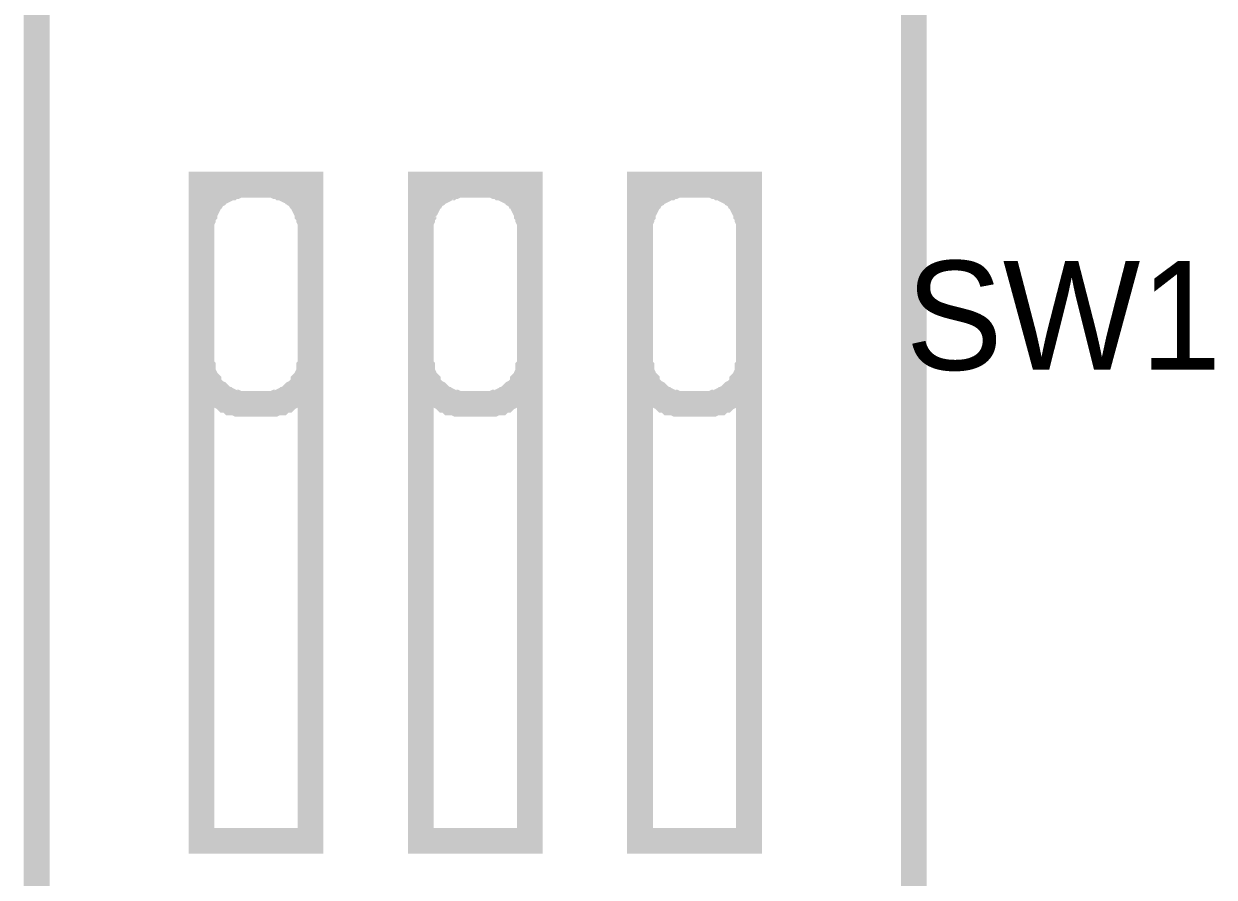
# Model space of a CAD drawing. Header units: millimetres. Extents: x 0 to 15.5, y 0 to 11.1.
# Drawn here: x 4.094 to 4.638, y 2.384 to 2.774 of the extents above; entities that cross this region are included whole.
import ezdxf

# ---------------------------------------------------------------- set-up
doc = ezdxf.new("R2010")
doc.units = ezdxf.units.MM
doc.header["$MEASUREMENT"] = 0
doc.layers.add('Sheet', color=255, linetype='Continuous')

msp = doc.modelspace()

# ---------------------------------------------------------------- linework, layer by layer
at = {"layer": 'Sheet', "const_width": 0.0118}
for points in [[(4.10009, 2.80049), (4.50052, 2.80049), (4.50052, 2.30069), (4.10009, 2.30069), (4.10009, 2.80049)], [(4.17532, 2.7004), (4.17532, 2.40077), (4.22507, 2.40077), (4.22507, 2.7004), (4.17532, 2.7004), (4.17532, 2.7004)], [(4.17532, 2.7004), (4.22507, 2.7004), (4.22507, 2.40077), (4.17532, 2.40077), (4.17532, 2.7004)], [(4.27543, 2.7004), (4.27543, 2.40077), (4.32518, 2.40077), (4.32518, 2.7004), (4.27543, 2.7004), (4.27543, 2.7004)], [(4.27543, 2.7004), (4.32518, 2.7004), (4.32518, 2.40077), (4.27543, 2.40077), (4.27543, 2.7004)], [(4.37554, 2.7004), (4.37554, 2.40077), (4.42528, 2.40077), (4.42528, 2.7004), (4.37554, 2.7004), (4.37554, 2.7004)], [(4.37554, 2.7004), (4.42528, 2.7004), (4.42528, 2.40077), (4.37554, 2.40077), (4.37554, 2.7004)]]:
    msp.add_lwpolyline(points, close=True, dxfattribs=at)
for points in [[(4.17532, 2.68051), (4.17532, 2.68175), (4.17532, 2.68238), (4.17532, 2.68362), (4.17595, 2.68486), (4.17595, 2.68548), (4.17595, 2.68673), (4.17657, 2.68735), (4.17657, 2.68859), (4.17719, 2.68921), (4.17781, 2.68984), (4.17843, 2.69108), (4.17843, 2.6917), (4.17906, 2.69232), (4.17968, 2.69294), (4.1803, 2.69419), (4.18092, 2.69481), (4.18154, 2.69543), (4.18279, 2.69605), (4.18341, 2.69667), (4.18403, 2.6973), (4.18465, 2.6973), (4.1859, 2.69792), (4.18652, 2.69854), (4.18714, 2.69916), (4.18838, 2.69916), (4.189, 2.69978), (4.19025, 2.69978), (4.19087, 2.69978), (4.19211, 2.7004), (4.19336, 2.7004), (4.19398, 2.7004), (4.19522, 2.7004)], [(4.17532, 2.68051), (4.17532, 2.68175), (4.17532, 2.68238), (4.17532, 2.68362), (4.17595, 2.68486), (4.17595, 2.68548), (4.17595, 2.68673), (4.17657, 2.68735), (4.17657, 2.68859), (4.17719, 2.68921), (4.17781, 2.68984), (4.17843, 2.69108), (4.17843, 2.6917), (4.17906, 2.69232), (4.17968, 2.69294), (4.1803, 2.69419), (4.18092, 2.69481), (4.18154, 2.69543), (4.18279, 2.69605), (4.18341, 2.69667), (4.18403, 2.6973), (4.18465, 2.6973), (4.1859, 2.69792), (4.18652, 2.69854), (4.18714, 2.69916), (4.18838, 2.69916), (4.189, 2.69978), (4.19025, 2.69978), (4.19087, 2.69978), (4.19211, 2.7004), (4.19336, 2.7004), (4.19398, 2.7004), (4.19522, 2.7004)], [(4.19522, 2.7004), (4.20517, 2.7004)], [(4.19522, 2.7004), (4.20517, 2.7004)], [(4.20517, 2.7004), (4.20641, 2.7004), (4.20704, 2.7004), (4.20828, 2.7004), (4.20952, 2.69978), (4.21015, 2.69978), (4.21139, 2.69978), (4.21201, 2.69916), (4.21325, 2.69916), (4.21388, 2.69854), (4.2145, 2.69792), (4.21574, 2.6973), (4.21636, 2.6973), (4.21698, 2.69667), (4.21761, 2.69605), (4.21885, 2.69543), (4.21947, 2.69481), (4.22009, 2.69419), (4.22072, 2.69294), (4.22134, 2.69232), (4.22196, 2.6917), (4.22196, 2.69108), (4.22258, 2.68984), (4.2232, 2.68921), (4.22382, 2.68859), (4.22382, 2.68735), (4.22445, 2.68673), (4.22445, 2.68548), (4.22445, 2.68486), (4.22507, 2.68362), (4.22507, 2.68238), (4.22507, 2.68175), (4.22507, 2.68051)], [(4.20517, 2.7004), (4.20641, 2.7004), (4.20704, 2.7004), (4.20828, 2.7004), (4.20952, 2.69978), (4.21015, 2.69978), (4.21139, 2.69978), (4.21201, 2.69916), (4.21325, 2.69916), (4.21388, 2.69854), (4.2145, 2.69792), (4.21574, 2.6973), (4.21636, 2.6973), (4.21698, 2.69667), (4.21761, 2.69605), (4.21885, 2.69543), (4.21947, 2.69481), (4.22009, 2.69419), (4.22072, 2.69294), (4.22134, 2.69232), (4.22196, 2.6917), (4.22196, 2.69108), (4.22258, 2.68984), (4.2232, 2.68921), (4.22382, 2.68859), (4.22382, 2.68735), (4.22445, 2.68673), (4.22445, 2.68548), (4.22445, 2.68486), (4.22507, 2.68362), (4.22507, 2.68238), (4.22507, 2.68175), (4.22507, 2.68051)], [(4.27543, 2.68051), (4.27543, 2.68175), (4.27543, 2.68238), (4.27543, 2.68362), (4.27606, 2.68486), (4.27606, 2.68548), (4.27606, 2.68673), (4.27668, 2.68735), (4.27668, 2.68859), (4.2773, 2.68921), (4.27792, 2.68984), (4.27854, 2.69108), (4.27854, 2.6917), (4.27916, 2.69232), (4.27979, 2.69294), (4.28041, 2.69419), (4.28103, 2.69481), (4.28165, 2.69543), (4.28289, 2.69605), (4.28352, 2.69667), (4.28414, 2.6973), (4.28476, 2.6973), (4.286, 2.69792), (4.28663, 2.69854), (4.28725, 2.69916), (4.28849, 2.69916), (4.28911, 2.69978), (4.29036, 2.69978), (4.29098, 2.69978), (4.29222, 2.7004), (4.29347, 2.7004), (4.29409, 2.7004), (4.29533, 2.7004)], [(4.27543, 2.68051), (4.27543, 2.68175), (4.27543, 2.68238), (4.27543, 2.68362), (4.27606, 2.68486), (4.27606, 2.68548), (4.27606, 2.68673), (4.27668, 2.68735), (4.27668, 2.68859), (4.2773, 2.68921), (4.27792, 2.68984), (4.27854, 2.69108), (4.27854, 2.6917), (4.27916, 2.69232), (4.27979, 2.69294), (4.28041, 2.69419), (4.28103, 2.69481), (4.28165, 2.69543), (4.28289, 2.69605), (4.28352, 2.69667), (4.28414, 2.6973), (4.28476, 2.6973), (4.286, 2.69792), (4.28663, 2.69854), (4.28725, 2.69916), (4.28849, 2.69916), (4.28911, 2.69978), (4.29036, 2.69978), (4.29098, 2.69978), (4.29222, 2.7004), (4.29347, 2.7004), (4.29409, 2.7004), (4.29533, 2.7004)], [(4.29533, 2.7004), (4.30528, 2.7004)], [(4.29533, 2.7004), (4.30528, 2.7004)], [(4.30528, 2.7004), (4.30652, 2.7004), (4.30714, 2.7004), (4.30839, 2.7004), (4.30963, 2.69978), (4.31025, 2.69978), (4.3115, 2.69978), (4.31212, 2.69916), (4.31336, 2.69916), (4.31398, 2.69854), (4.31461, 2.69792), (4.31585, 2.6973), (4.31647, 2.6973), (4.31709, 2.69667), (4.31772, 2.69605), (4.31896, 2.69543), (4.31958, 2.69481), (4.3202, 2.69419), (4.32082, 2.69294), (4.32145, 2.69232), (4.32207, 2.6917), (4.32207, 2.69108), (4.32269, 2.68984), (4.32331, 2.68921), (4.32393, 2.68859), (4.32393, 2.68735), (4.32455, 2.68673), (4.32455, 2.68548), (4.32455, 2.68486), (4.32518, 2.68362), (4.32518, 2.68238), (4.32518, 2.68175), (4.32518, 2.68051)], [(4.30528, 2.7004), (4.30652, 2.7004), (4.30714, 2.7004), (4.30839, 2.7004), (4.30963, 2.69978), (4.31025, 2.69978), (4.3115, 2.69978), (4.31212, 2.69916), (4.31336, 2.69916), (4.31398, 2.69854), (4.31461, 2.69792), (4.31585, 2.6973), (4.31647, 2.6973), (4.31709, 2.69667), (4.31772, 2.69605), (4.31896, 2.69543), (4.31958, 2.69481), (4.3202, 2.69419), (4.32082, 2.69294), (4.32145, 2.69232), (4.32207, 2.6917), (4.32207, 2.69108), (4.32269, 2.68984), (4.32331, 2.68921), (4.32393, 2.68859), (4.32393, 2.68735), (4.32455, 2.68673), (4.32455, 2.68548), (4.32455, 2.68486), (4.32518, 2.68362), (4.32518, 2.68238), (4.32518, 2.68175), (4.32518, 2.68051)], [(4.37554, 2.68051), (4.37554, 2.68175), (4.37554, 2.68238), (4.37554, 2.68362), (4.37616, 2.68486), (4.37616, 2.68548), (4.37616, 2.68673), (4.37679, 2.68735), (4.37679, 2.68859), (4.37741, 2.68921), (4.37803, 2.68984), (4.37865, 2.69108), (4.37865, 2.6917), (4.37927, 2.69232), (4.37989, 2.69294), (4.38052, 2.69419), (4.38114, 2.69481), (4.38176, 2.69543), (4.383, 2.69605), (4.38362, 2.69667), (4.38425, 2.6973), (4.38487, 2.6973), (4.38611, 2.69792), (4.38673, 2.69854), (4.38736, 2.69916), (4.3886, 2.69916), (4.38922, 2.69978), (4.39046, 2.69978), (4.39109, 2.69978), (4.39233, 2.7004), (4.39357, 2.7004), (4.3942, 2.7004), (4.39544, 2.7004)], [(4.37554, 2.68051), (4.37554, 2.68175), (4.37554, 2.68238), (4.37554, 2.68362), (4.37616, 2.68486), (4.37616, 2.68548), (4.37616, 2.68673), (4.37679, 2.68735), (4.37679, 2.68859), (4.37741, 2.68921), (4.37803, 2.68984), (4.37865, 2.69108), (4.37865, 2.6917), (4.37927, 2.69232), (4.37989, 2.69294), (4.38052, 2.69419), (4.38114, 2.69481), (4.38176, 2.69543), (4.383, 2.69605), (4.38362, 2.69667), (4.38425, 2.6973), (4.38487, 2.6973), (4.38611, 2.69792), (4.38673, 2.69854), (4.38736, 2.69916), (4.3886, 2.69916), (4.38922, 2.69978), (4.39046, 2.69978), (4.39109, 2.69978), (4.39233, 2.7004), (4.39357, 2.7004), (4.3942, 2.7004), (4.39544, 2.7004)], [(4.39544, 2.7004), (4.40539, 2.7004)], [(4.39544, 2.7004), (4.40539, 2.7004)], [(4.40539, 2.7004), (4.40663, 2.7004), (4.40725, 2.7004), (4.4085, 2.7004), (4.40974, 2.69978), (4.41036, 2.69978), (4.41161, 2.69978), (4.41223, 2.69916), (4.41347, 2.69916), (4.41409, 2.69854), (4.41471, 2.69792), (4.41596, 2.6973), (4.41658, 2.6973), (4.4172, 2.69667), (4.41782, 2.69605), (4.41907, 2.69543), (4.41969, 2.69481), (4.42031, 2.69419), (4.42093, 2.69294), (4.42155, 2.69232), (4.42218, 2.6917), (4.42218, 2.69108), (4.4228, 2.68984), (4.42342, 2.68921), (4.42404, 2.68859), (4.42404, 2.68735), (4.42466, 2.68673), (4.42466, 2.68548), (4.42466, 2.68486), (4.42528, 2.68362), (4.42528, 2.68238), (4.42528, 2.68175), (4.42528, 2.68051)], [(4.40539, 2.7004), (4.40663, 2.7004), (4.40725, 2.7004), (4.4085, 2.7004), (4.40974, 2.69978), (4.41036, 2.69978), (4.41161, 2.69978), (4.41223, 2.69916), (4.41347, 2.69916), (4.41409, 2.69854), (4.41471, 2.69792), (4.41596, 2.6973), (4.41658, 2.6973), (4.4172, 2.69667), (4.41782, 2.69605), (4.41907, 2.69543), (4.41969, 2.69481), (4.42031, 2.69419), (4.42093, 2.69294), (4.42155, 2.69232), (4.42218, 2.6917), (4.42218, 2.69108), (4.4228, 2.68984), (4.42342, 2.68921), (4.42404, 2.68859), (4.42404, 2.68735), (4.42466, 2.68673), (4.42466, 2.68548), (4.42466, 2.68486), (4.42528, 2.68362), (4.42528, 2.68238), (4.42528, 2.68175), (4.42528, 2.68051)], [(4.17532, 2.62021), (4.17532, 2.68051)], [(4.17532, 2.62021), (4.17532, 2.68051)], [(4.22507, 2.68051), (4.22507, 2.68051), (4.22507, 2.68051), (4.22507, 2.68051), (4.22507, 2.68051), (4.22507, 2.68051), (4.22507, 2.68051), (4.22507, 2.68051), (4.22507, 2.68051), (4.22507, 2.68051), (4.22507, 2.68051), (4.22507, 2.68051), (4.22507, 2.68051), (4.22507, 2.68051), (4.22507, 2.68051), (4.22507, 2.68051), (4.22507, 2.68051), (4.22507, 2.68051), (4.22507, 2.68051), (4.22507, 2.68051), (4.22507, 2.68051), (4.22507, 2.68051), (4.22507, 2.68051), (4.22507, 2.68051), (4.22507, 2.68051), (4.22507, 2.68051), (4.22507, 2.68051), (4.22507, 2.68051), (4.22507, 2.68051), (4.22507, 2.68051), (4.22507, 2.68051), (4.22507, 2.68051), (4.22507, 2.68051)], [(4.22507, 2.68051), (4.22507, 2.62021)], [(4.22507, 2.68051), (4.22507, 2.68051), (4.22507, 2.68051), (4.22507, 2.68051), (4.22507, 2.68051), (4.22507, 2.68051), (4.22507, 2.68051), (4.22507, 2.68051), (4.22507, 2.68051), (4.22507, 2.68051), (4.22507, 2.68051), (4.22507, 2.68051), (4.22507, 2.68051), (4.22507, 2.68051), (4.22507, 2.68051), (4.22507, 2.68051), (4.22507, 2.68051), (4.22507, 2.68051), (4.22507, 2.68051), (4.22507, 2.68051), (4.22507, 2.68051), (4.22507, 2.68051), (4.22507, 2.68051), (4.22507, 2.68051), (4.22507, 2.68051), (4.22507, 2.68051), (4.22507, 2.68051), (4.22507, 2.68051), (4.22507, 2.68051), (4.22507, 2.68051), (4.22507, 2.68051), (4.22507, 2.68051), (4.22507, 2.68051)], [(4.22507, 2.68051), (4.22507, 2.62021)], [(4.27543, 2.62021), (4.27543, 2.68051)], [(4.27543, 2.62021), (4.27543, 2.68051)], [(4.32518, 2.68051), (4.32518, 2.68051), (4.32518, 2.68051), (4.32518, 2.68051), (4.32518, 2.68051), (4.32518, 2.68051), (4.32518, 2.68051), (4.32518, 2.68051), (4.32518, 2.68051), (4.32518, 2.68051), (4.32518, 2.68051), (4.32518, 2.68051), (4.32518, 2.68051), (4.32518, 2.68051), (4.32518, 2.68051), (4.32518, 2.68051), (4.32518, 2.68051), (4.32518, 2.68051), (4.32518, 2.68051), (4.32518, 2.68051), (4.32518, 2.68051), (4.32518, 2.68051), (4.32518, 2.68051), (4.32518, 2.68051), (4.32518, 2.68051), (4.32518, 2.68051), (4.32518, 2.68051), (4.32518, 2.68051), (4.32518, 2.68051), (4.32518, 2.68051), (4.32518, 2.68051), (4.32518, 2.68051), (4.32518, 2.68051)], [(4.32518, 2.68051), (4.32518, 2.62021)], [(4.32518, 2.68051), (4.32518, 2.68051), (4.32518, 2.68051), (4.32518, 2.68051), (4.32518, 2.68051), (4.32518, 2.68051), (4.32518, 2.68051), (4.32518, 2.68051), (4.32518, 2.68051), (4.32518, 2.68051), (4.32518, 2.68051), (4.32518, 2.68051), (4.32518, 2.68051), (4.32518, 2.68051), (4.32518, 2.68051), (4.32518, 2.68051), (4.32518, 2.68051), (4.32518, 2.68051), (4.32518, 2.68051), (4.32518, 2.68051), (4.32518, 2.68051), (4.32518, 2.68051), (4.32518, 2.68051), (4.32518, 2.68051), (4.32518, 2.68051), (4.32518, 2.68051), (4.32518, 2.68051), (4.32518, 2.68051), (4.32518, 2.68051), (4.32518, 2.68051), (4.32518, 2.68051), (4.32518, 2.68051), (4.32518, 2.68051)], [(4.32518, 2.68051), (4.32518, 2.62021)], [(4.37554, 2.62021), (4.37554, 2.68051)], [(4.37554, 2.62021), (4.37554, 2.68051)], [(4.42528, 2.68051), (4.42528, 2.68051), (4.42528, 2.68051), (4.42528, 2.68051), (4.42528, 2.68051), (4.42528, 2.68051), (4.42528, 2.68051), (4.42528, 2.68051), (4.42528, 2.68051), (4.42528, 2.68051), (4.42528, 2.68051), (4.42528, 2.68051), (4.42528, 2.68051), (4.42528, 2.68051), (4.42528, 2.68051), (4.42528, 2.68051), (4.42528, 2.68051), (4.42528, 2.68051), (4.42528, 2.68051), (4.42528, 2.68051), (4.42528, 2.68051), (4.42528, 2.68051), (4.42528, 2.68051), (4.42528, 2.68051), (4.42528, 2.68051), (4.42528, 2.68051), (4.42528, 2.68051), (4.42528, 2.68051), (4.42528, 2.68051), (4.42528, 2.68051), (4.42528, 2.68051), (4.42528, 2.68051), (4.42528, 2.68051)], [(4.42528, 2.68051), (4.42528, 2.62021)], [(4.42528, 2.68051), (4.42528, 2.68051), (4.42528, 2.68051), (4.42528, 2.68051), (4.42528, 2.68051), (4.42528, 2.68051), (4.42528, 2.68051), (4.42528, 2.68051), (4.42528, 2.68051), (4.42528, 2.68051), (4.42528, 2.68051), (4.42528, 2.68051), (4.42528, 2.68051), (4.42528, 2.68051), (4.42528, 2.68051), (4.42528, 2.68051), (4.42528, 2.68051), (4.42528, 2.68051), (4.42528, 2.68051), (4.42528, 2.68051), (4.42528, 2.68051), (4.42528, 2.68051), (4.42528, 2.68051), (4.42528, 2.68051), (4.42528, 2.68051), (4.42528, 2.68051), (4.42528, 2.68051), (4.42528, 2.68051), (4.42528, 2.68051), (4.42528, 2.68051), (4.42528, 2.68051), (4.42528, 2.68051), (4.42528, 2.68051)], [(4.42528, 2.68051), (4.42528, 2.62021)], [(4.19522, 2.60032), (4.19398, 2.60032), (4.19336, 2.60032), (4.19211, 2.60032), (4.19087, 2.60094), (4.19025, 2.60094), (4.189, 2.60094), (4.18838, 2.60156), (4.18714, 2.60218), (4.18652, 2.60218), (4.1859, 2.60281), (4.18465, 2.60343), (4.18403, 2.60405), (4.18341, 2.60467), (4.18279, 2.60529), (4.18154, 2.60591), (4.18092, 2.60654), (4.1803, 2.60716), (4.17968, 2.60778), (4.17906, 2.6084), (4.17843, 2.60902), (4.17843, 2.61027), (4.17781, 2.61089), (4.17719, 2.61151), (4.17657, 2.61275), (4.17657, 2.61337), (4.17595, 2.61462), (4.17595, 2.61524), (4.17595, 2.61648), (4.17532, 2.6171), (4.17532, 2.61835), (4.17532, 2.61897), (4.17532, 2.62021)], [(4.19522, 2.60032), (4.19398, 2.60032), (4.19336, 2.60032), (4.19211, 2.60032), (4.19087, 2.60094), (4.19025, 2.60094), (4.189, 2.60094), (4.18838, 2.60156), (4.18714, 2.60218), (4.18652, 2.60218), (4.1859, 2.60281), (4.18465, 2.60343), (4.18403, 2.60405), (4.18341, 2.60467), (4.18279, 2.60529), (4.18154, 2.60591), (4.18092, 2.60654), (4.1803, 2.60716), (4.17968, 2.60778), (4.17906, 2.6084), (4.17843, 2.60902), (4.17843, 2.61027), (4.17781, 2.61089), (4.17719, 2.61151), (4.17657, 2.61275), (4.17657, 2.61337), (4.17595, 2.61462), (4.17595, 2.61524), (4.17595, 2.61648), (4.17532, 2.6171), (4.17532, 2.61835), (4.17532, 2.61897), (4.17532, 2.62021)], [(4.22507, 2.62021), (4.22507, 2.61897), (4.22507, 2.61835), (4.22507, 2.6171), (4.22445, 2.61648), (4.22445, 2.61524), (4.22445, 2.61462), (4.22382, 2.61337), (4.22382, 2.61275), (4.2232, 2.61151), (4.22258, 2.61089), (4.22196, 2.61027), (4.22196, 2.60902), (4.22134, 2.6084), (4.22072, 2.60778), (4.22009, 2.60716), (4.21947, 2.60654), (4.21885, 2.60591), (4.21761, 2.60529), (4.21698, 2.60467), (4.21636, 2.60405), (4.21574, 2.60343), (4.2145, 2.60281), (4.21388, 2.60218), (4.21325, 2.60218), (4.21201, 2.60156), (4.21139, 2.60094), (4.21015, 2.60094), (4.20952, 2.60094), (4.20828, 2.60032), (4.20704, 2.60032), (4.20641, 2.60032), (4.20517, 2.60032)], [(4.22507, 2.62021), (4.22507, 2.61897), (4.22507, 2.61835), (4.22507, 2.6171), (4.22445, 2.61648), (4.22445, 2.61524), (4.22445, 2.61462), (4.22382, 2.61337), (4.22382, 2.61275), (4.2232, 2.61151), (4.22258, 2.61089), (4.22196, 2.61027), (4.22196, 2.60902), (4.22134, 2.6084), (4.22072, 2.60778), (4.22009, 2.60716), (4.21947, 2.60654), (4.21885, 2.60591), (4.21761, 2.60529), (4.21698, 2.60467), (4.21636, 2.60405), (4.21574, 2.60343), (4.2145, 2.60281), (4.21388, 2.60218), (4.21325, 2.60218), (4.21201, 2.60156), (4.21139, 2.60094), (4.21015, 2.60094), (4.20952, 2.60094), (4.20828, 2.60032), (4.20704, 2.60032), (4.20641, 2.60032), (4.20517, 2.60032)], [(4.29533, 2.60032), (4.29409, 2.60032), (4.29347, 2.60032), (4.29222, 2.60032), (4.29098, 2.60094), (4.29036, 2.60094), (4.28911, 2.60094), (4.28849, 2.60156), (4.28725, 2.60218), (4.28663, 2.60218), (4.286, 2.60281), (4.28476, 2.60343), (4.28414, 2.60405), (4.28352, 2.60467), (4.28289, 2.60529), (4.28165, 2.60591), (4.28103, 2.60654), (4.28041, 2.60716), (4.27979, 2.60778), (4.27916, 2.6084), (4.27854, 2.60902), (4.27854, 2.61027), (4.27792, 2.61089), (4.2773, 2.61151), (4.27668, 2.61275), (4.27668, 2.61337), (4.27606, 2.61462), (4.27606, 2.61524), (4.27606, 2.61648), (4.27543, 2.6171), (4.27543, 2.61835), (4.27543, 2.61897), (4.27543, 2.62021)], [(4.29533, 2.60032), (4.29409, 2.60032), (4.29347, 2.60032), (4.29222, 2.60032), (4.29098, 2.60094), (4.29036, 2.60094), (4.28911, 2.60094), (4.28849, 2.60156), (4.28725, 2.60218), (4.28663, 2.60218), (4.286, 2.60281), (4.28476, 2.60343), (4.28414, 2.60405), (4.28352, 2.60467), (4.28289, 2.60529), (4.28165, 2.60591), (4.28103, 2.60654), (4.28041, 2.60716), (4.27979, 2.60778), (4.27916, 2.6084), (4.27854, 2.60902), (4.27854, 2.61027), (4.27792, 2.61089), (4.2773, 2.61151), (4.27668, 2.61275), (4.27668, 2.61337), (4.27606, 2.61462), (4.27606, 2.61524), (4.27606, 2.61648), (4.27543, 2.6171), (4.27543, 2.61835), (4.27543, 2.61897), (4.27543, 2.62021)], [(4.32518, 2.62021), (4.32518, 2.61897), (4.32518, 2.61835), (4.32518, 2.6171), (4.32455, 2.61648), (4.32455, 2.61524), (4.32455, 2.61462), (4.32393, 2.61337), (4.32393, 2.61275), (4.32331, 2.61151), (4.32269, 2.61089), (4.32207, 2.61027), (4.32207, 2.60902), (4.32145, 2.6084), (4.32082, 2.60778), (4.3202, 2.60716), (4.31958, 2.60654), (4.31896, 2.60591), (4.31772, 2.60529), (4.31709, 2.60467), (4.31647, 2.60405), (4.31585, 2.60343), (4.31461, 2.60281), (4.31398, 2.60218), (4.31336, 2.60218), (4.31212, 2.60156), (4.3115, 2.60094), (4.31025, 2.60094), (4.30963, 2.60094), (4.30839, 2.60032), (4.30714, 2.60032), (4.30652, 2.60032), (4.30528, 2.60032)], [(4.32518, 2.62021), (4.32518, 2.61897), (4.32518, 2.61835), (4.32518, 2.6171), (4.32455, 2.61648), (4.32455, 2.61524), (4.32455, 2.61462), (4.32393, 2.61337), (4.32393, 2.61275), (4.32331, 2.61151), (4.32269, 2.61089), (4.32207, 2.61027), (4.32207, 2.60902), (4.32145, 2.6084), (4.32082, 2.60778), (4.3202, 2.60716), (4.31958, 2.60654), (4.31896, 2.60591), (4.31772, 2.60529), (4.31709, 2.60467), (4.31647, 2.60405), (4.31585, 2.60343), (4.31461, 2.60281), (4.31398, 2.60218), (4.31336, 2.60218), (4.31212, 2.60156), (4.3115, 2.60094), (4.31025, 2.60094), (4.30963, 2.60094), (4.30839, 2.60032), (4.30714, 2.60032), (4.30652, 2.60032), (4.30528, 2.60032)], [(4.39544, 2.60032), (4.3942, 2.60032), (4.39357, 2.60032), (4.39233, 2.60032), (4.39109, 2.60094), (4.39046, 2.60094), (4.38922, 2.60094), (4.3886, 2.60156), (4.38736, 2.60218), (4.38673, 2.60218), (4.38611, 2.60281), (4.38487, 2.60343), (4.38425, 2.60405), (4.38362, 2.60467), (4.383, 2.60529), (4.38176, 2.60591), (4.38114, 2.60654), (4.38052, 2.60716), (4.37989, 2.60778), (4.37927, 2.6084), (4.37865, 2.60902), (4.37865, 2.61027), (4.37803, 2.61089), (4.37741, 2.61151), (4.37679, 2.61275), (4.37679, 2.61337), (4.37616, 2.61462), (4.37616, 2.61524), (4.37616, 2.61648), (4.37554, 2.6171), (4.37554, 2.61835), (4.37554, 2.61897), (4.37554, 2.62021)], [(4.39544, 2.60032), (4.3942, 2.60032), (4.39357, 2.60032), (4.39233, 2.60032), (4.39109, 2.60094), (4.39046, 2.60094), (4.38922, 2.60094), (4.3886, 2.60156), (4.38736, 2.60218), (4.38673, 2.60218), (4.38611, 2.60281), (4.38487, 2.60343), (4.38425, 2.60405), (4.38362, 2.60467), (4.383, 2.60529), (4.38176, 2.60591), (4.38114, 2.60654), (4.38052, 2.60716), (4.37989, 2.60778), (4.37927, 2.6084), (4.37865, 2.60902), (4.37865, 2.61027), (4.37803, 2.61089), (4.37741, 2.61151), (4.37679, 2.61275), (4.37679, 2.61337), (4.37616, 2.61462), (4.37616, 2.61524), (4.37616, 2.61648), (4.37554, 2.6171), (4.37554, 2.61835), (4.37554, 2.61897), (4.37554, 2.62021)], [(4.42528, 2.62021), (4.42528, 2.61897), (4.42528, 2.61835), (4.42528, 2.6171), (4.42466, 2.61648), (4.42466, 2.61524), (4.42466, 2.61462), (4.42404, 2.61337), (4.42404, 2.61275), (4.42342, 2.61151), (4.4228, 2.61089), (4.42218, 2.61027), (4.42218, 2.60902), (4.42155, 2.6084), (4.42093, 2.60778), (4.42031, 2.60716), (4.41969, 2.60654), (4.41907, 2.60591), (4.41782, 2.60529), (4.4172, 2.60467), (4.41658, 2.60405), (4.41596, 2.60343), (4.41471, 2.60281), (4.41409, 2.60218), (4.41347, 2.60218), (4.41223, 2.60156), (4.41161, 2.60094), (4.41036, 2.60094), (4.40974, 2.60094), (4.4085, 2.60032), (4.40725, 2.60032), (4.40663, 2.60032), (4.40539, 2.60032)], [(4.42528, 2.62021), (4.42528, 2.61897), (4.42528, 2.61835), (4.42528, 2.6171), (4.42466, 2.61648), (4.42466, 2.61524), (4.42466, 2.61462), (4.42404, 2.61337), (4.42404, 2.61275), (4.42342, 2.61151), (4.4228, 2.61089), (4.42218, 2.61027), (4.42218, 2.60902), (4.42155, 2.6084), (4.42093, 2.60778), (4.42031, 2.60716), (4.41969, 2.60654), (4.41907, 2.60591), (4.41782, 2.60529), (4.4172, 2.60467), (4.41658, 2.60405), (4.41596, 2.60343), (4.41471, 2.60281), (4.41409, 2.60218), (4.41347, 2.60218), (4.41223, 2.60156), (4.41161, 2.60094), (4.41036, 2.60094), (4.40974, 2.60094), (4.4085, 2.60032), (4.40725, 2.60032), (4.40663, 2.60032), (4.40539, 2.60032)], [(4.20517, 2.60032), (4.19522, 2.60032)], [(4.20517, 2.60032), (4.19522, 2.60032)], [(4.30528, 2.60032), (4.29533, 2.60032)], [(4.30528, 2.60032), (4.29533, 2.60032)], [(4.40539, 2.60032), (4.39544, 2.60032)], [(4.40539, 2.60032), (4.39544, 2.60032)]]:
    msp.add_lwpolyline(points, dxfattribs=at)

# ---------------------------------------------------------------- texts
at = {"layer": 'Sheet'}
msp.add_text('SW1', height=0.049731, dxfattribs=at).set_placement((4.49679, 2.61586))

doc.saveas('drawing.dxf')
